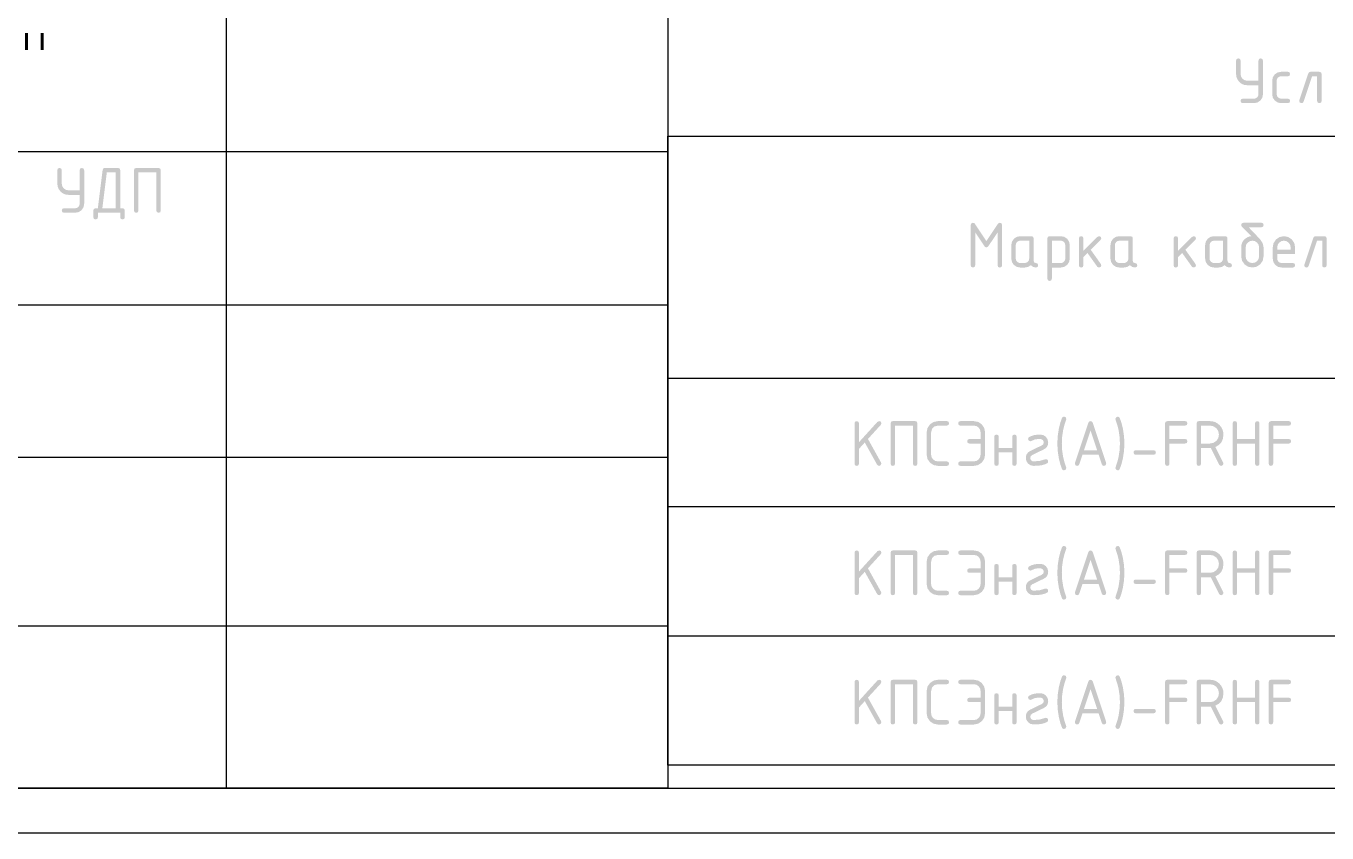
# Model space of a CAD drawing. Header units: millimetres. Extents: x 0 to 420, y 0 to 297.
# Drawn here: x 96.9 to 147.1, y 0 to 31.2 of the extents above; entities that cross this region are included whole.
import ezdxf

# ---------------------------------------------------------------- set-up
doc = ezdxf.new("R2010")
doc.units = ezdxf.units.MM
doc.styles.get("Standard").update_dxf_attribs({"font": 'STANDARD'})

msp = doc.modelspace()

# ---------------------------------------------------------------- hatches: boundary and pattern name
for points in [[(144.504504, 28.885224), (144.072351, 28.885224), (143.956682, 28.89866), (143.855999, 28.938967), (143.770199, 29.006147), (143.699178, 29.100198), (143.655288, 29.202586), (143.640749, 29.317377), (143.640749, 29.835519), (143.662247, 29.900287), (143.726739, 29.92206), (143.791507, 29.900287), (143.81328, 29.835519), (143.81328, 29.317377), (143.832297, 29.217744), (143.889347, 29.133822), (143.972994, 29.077047), (144.072351, 29.058305), (144.504504, 29.058305), (144.504504, 29.835519), (144.52607, 29.900287), (144.591045, 29.92206), (144.655812, 29.900287), (144.677585, 29.835519), (144.677585, 28.539612), (144.652436, 28.405322), (144.577264, 28.29377), (144.465574, 28.218873), (144.331973, 28.194), (143.899821, 28.194), (143.834846, 28.215566), (143.81328, 28.280541), (143.834846, 28.345308), (143.899821, 28.367081), (144.331973, 28.367081), (144.39805, 28.379553), (144.453792, 28.417242), (144.491757, 28.472639), (144.504504, 28.539612)], [(145.206184, 29.058305), (145.206184, 28.539612), (145.218724, 28.473742), (145.256896, 28.417793), (145.31312, 28.379622), (145.379266, 28.367081), (145.638337, 28.367081), (145.703105, 28.345308), (145.724878, 28.280541), (145.703105, 28.215566), (145.638337, 28.194), (145.379266, 28.194), (145.244976, 28.218873), (145.133424, 28.29377), (145.058527, 28.405322), (145.033654, 28.539612), (145.033654, 29.058305), (145.058527, 29.191906), (145.133424, 29.303596), (145.244976, 29.378768), (145.379266, 29.403917), (145.638337, 29.403917), (145.703105, 29.382144), (145.724878, 29.317377), (145.703105, 29.252402), (145.638337, 29.230836), (145.379266, 29.230836), (145.312224, 29.218089), (145.256345, 29.180124), (145.218655, 29.124382)], [(146.509934, 29.403917), (146.855546, 29.403917), (146.920314, 29.382144), (146.942087, 29.317377), (146.942087, 28.280541), (146.920314, 28.215566), (146.855546, 28.194), (146.791054, 28.215566), (146.769556, 28.280541), (146.769556, 29.230836), (146.57167, 29.230836), (146.245902, 28.25298), (146.215447, 28.208607), (146.164322, 28.194), (146.09983, 28.215911), (146.078332, 28.281643), (146.082191, 28.308101), (146.423944, 29.332811), (146.457017, 29.386141)], [(98.996163, 24.651891), (98.56401, 24.651891), (98.448341, 24.665326), (98.347658, 24.705634), (98.261858, 24.772813), (98.190837, 24.866864), (98.146947, 24.969253), (98.132408, 25.084043), (98.132408, 25.602186), (98.153906, 25.666953), (98.218398, 25.688726), (98.283166, 25.666953), (98.304939, 25.602186), (98.304939, 25.084043), (98.323956, 24.984411), (98.381007, 24.900489), (98.464653, 24.843713), (98.56401, 24.824972), (98.996163, 24.824972), (98.996163, 25.602186), (99.017729, 25.666953), (99.082704, 25.688726), (99.147471, 25.666953), (99.169244, 25.602186), (99.169244, 24.306279), (99.144095, 24.171989), (99.068923, 24.060437), (98.957233, 23.98554), (98.823632, 23.960667), (98.39148, 23.960667), (98.326505, 23.982233), (98.304939, 24.047207), (98.326505, 24.111975), (98.39148, 24.133748), (98.823632, 24.133748), (98.889709, 24.146219), (98.945451, 24.183909), (98.983416, 24.239306), (98.996163, 24.306279)], [(101.17697, 25.688726), (102.041276, 25.688726), (102.106044, 25.666953), (102.127817, 25.602186), (102.127817, 24.047207), (102.106044, 23.982233), (102.041276, 23.960667), (101.976301, 23.982233), (101.954735, 24.047207), (101.954735, 25.516196), (101.263511, 25.516196), (101.263511, 24.047207), (101.241738, 23.982233), (101.17697, 23.960667), (101.112478, 23.982233), (101.090981, 24.047207), (101.090981, 25.602186), (101.112478, 25.666953)], [(134.518908, 23.57206), (134.583676, 23.550287), (134.605449, 23.485519), (134.605449, 21.930541), (134.583676, 21.865566), (134.518908, 21.844), (134.454416, 21.865566), (134.432919, 21.930541), (134.432919, 23.201643), (134.080692, 22.67413), (134.043003, 22.634718), (134.000766, 22.621765), (133.957358, 22.634718), (133.919737, 22.67413), (133.568613, 23.201643), (133.568613, 21.930541), (133.54684, 21.865566), (133.482072, 21.844), (133.41758, 21.865566), (133.396083, 21.930541), (133.396083, 23.485519), (133.41758, 23.550287), (133.482072, 23.57206), (133.524654, 23.561311), (133.55814, 23.529065), (134.000766, 22.865402), (134.445597, 23.534026), (134.476258, 23.562551)], [(137.744627, 22.485614), (138.288125, 23.028562), (138.34931, 23.053917), (138.414078, 23.032144), (138.435851, 22.967377), (138.409944, 22.907294), (138.030157, 22.527507), (138.418763, 21.98015), (138.435851, 21.928887), (138.414078, 21.865153), (138.34931, 21.844), (138.308314, 21.853164), (138.277652, 21.880931), (137.905582, 22.402932), (137.744627, 22.241977), (137.744627, 21.930541), (137.722854, 21.865566), (137.658086, 21.844), (137.593594, 21.865566), (137.572097, 21.930541), (137.572097, 22.967377), (137.593594, 23.032144), (137.658086, 23.053917), (137.722854, 23.032144), (137.744627, 22.967377)], [(141.399652, 22.485614), (141.94315, 23.028562), (142.004335, 23.053917), (142.069103, 23.032144), (142.090876, 22.967377), (142.064969, 22.907294), (141.685181, 22.527507), (142.073788, 21.98015), (142.090876, 21.928887), (142.069103, 21.865153), (142.004335, 21.844), (141.963338, 21.853164), (141.932677, 21.880931), (141.560607, 22.402932), (141.399652, 22.241977), (141.399652, 21.930541), (141.377879, 21.865566), (141.313111, 21.844), (141.248619, 21.865566), (141.227121, 21.930541), (141.227121, 22.967377), (141.248619, 23.032144), (141.313111, 23.053917), (141.377879, 23.032144), (141.399652, 22.967377)], [(146.703953, 23.053917), (147.049565, 23.053917), (147.114332, 23.032144), (147.136105, 22.967377), (147.136105, 21.930541), (147.114332, 21.865566), (147.049565, 21.844), (146.985072, 21.865566), (146.963575, 21.930541), (146.963575, 22.880836), (146.765689, 22.880836), (146.439921, 21.90298), (146.409466, 21.858607), (146.358341, 21.844), (146.293848, 21.865911), (146.272351, 21.931643), (146.27621, 21.958101), (146.617963, 22.982811), (146.651036, 23.036141)], [(136.912318, 15.045972), (136.925134, 14.785041), (136.963581, 14.526176), (137.007128, 14.348685), (137.078785, 14.126545), (137.0854, 14.095126), (137.058942, 14.034492), (136.997206, 14.008585), (136.951455, 14.018851), (136.923894, 14.049375), (136.856026, 14.234377), (136.796012, 14.480977), (136.753844, 14.760994), (136.739788, 15.045972), (136.753844, 15.329986), (136.796012, 15.609865), (136.856026, 15.856741), (136.923894, 16.042018), (136.951455, 16.072542), (136.997206, 16.082808), (137.063214, 16.061035), (137.0854, 15.996267), (137.078785, 15.964848), (137.007128, 15.742502), (136.963581, 15.565217), (136.925134, 15.306421)], [(139.155321, 15.045972), (139.142505, 15.306421), (139.104058, 15.565217), (139.060581, 15.737747), (138.987752, 15.964848), (138.982791, 15.996267), (139.008698, 16.056901), (139.070434, 16.082808), (139.115978, 16.072542), (139.143746, 16.042018), (139.211407, 15.856741), (139.271628, 15.609865), (139.314071, 15.329986), (139.328403, 15.045972), (139.314071, 14.760994), (139.271628, 14.480977), (139.211407, 14.234377), (139.143746, 14.049375), (139.115978, 14.018851), (139.070434, 14.008585), (139.009249, 14.035043), (138.982791, 14.095126), (138.987752, 14.126545), (139.060581, 14.353439), (139.104058, 14.526176), (139.142505, 14.785041)], [(129.305073, 15.085108), (129.08128, 14.838715), (129.08128, 14.268207), (129.059507, 14.203233), (128.994739, 14.181667), (128.930247, 14.203233), (128.908749, 14.268207), (128.908749, 15.823186), (128.930247, 15.887954), (128.994739, 15.909727), (129.059507, 15.887954), (129.08128, 15.823186), (129.08128, 15.096684), (129.79345, 15.881063), (129.859045, 15.909727), (129.923812, 15.887954), (129.945585, 15.823186), (129.921883, 15.764206), (129.427994, 15.221259), (129.933459, 14.311202), (129.945585, 14.268207), (129.918576, 14.208125), (129.859045, 14.181667), (129.813432, 14.192967), (129.781874, 14.227417)], [(130.387644, 15.909727), (131.251949, 15.909727), (131.316717, 15.887954), (131.33849, 15.823186), (131.33849, 14.268207), (131.316717, 14.203233), (131.251949, 14.181667), (131.186975, 14.203233), (131.165408, 14.268207), (131.165408, 15.737196), (130.474184, 15.737196), (130.474184, 14.268207), (130.452411, 14.203233), (130.387644, 14.181667), (130.323151, 14.203233), (130.301654, 14.268207), (130.301654, 15.823186), (130.323151, 15.887954)], [(132.471772, 15.909727), (132.53654, 15.887954), (132.558313, 15.823186), (132.53654, 15.758694), (132.471772, 15.737196), (132.12616, 15.737196), (131.99566, 15.705019), (131.902367, 15.608763), (131.867089, 15.477574), (131.867089, 14.613819), (131.886106, 14.514187), (131.943157, 14.430265), (132.026803, 14.37349), (132.12616, 14.354748), (132.471772, 14.354748), (132.53654, 14.332975), (132.558313, 14.268207), (132.53654, 14.203233), (132.471772, 14.181667), (132.12616, 14.181667), (131.960037, 14.213155), (131.820787, 14.307895), (131.726047, 14.447215), (131.694558, 14.613819), (131.694558, 15.477574), (131.726047, 15.643765), (131.820787, 15.783498), (131.960037, 15.878032), (132.12616, 15.909727)], [(133.775754, 15.045972), (133.343602, 15.045972), (133.27911, 15.06747), (133.257612, 15.131962), (133.27911, 15.19673), (133.343602, 15.218503), (133.775754, 15.218503), (133.775754, 15.477574), (133.756806, 15.577206), (133.700238, 15.661128), (133.616729, 15.718179), (133.516683, 15.737196), (132.99799, 15.737196), (132.933498, 15.758694), (132.912, 15.823186), (132.933498, 15.887954), (132.99799, 15.909727), (133.516683, 15.909727), (133.684253, 15.878376), (133.82371, 15.784601), (133.917486, 15.645143), (133.948836, 15.477574), (133.948836, 14.613819), (133.917072, 14.447215), (133.822057, 14.307895), (133.682392, 14.213155), (133.516683, 14.181667), (132.99799, 14.181667), (132.933498, 14.203233), (132.912, 14.268207), (132.933498, 14.332975), (132.99799, 14.354748), (133.516683, 14.354748), (133.616729, 14.37349), (133.700238, 14.430265), (133.756806, 14.514187), (133.775754, 14.613819)], [(140.896685, 14.268207), (140.896685, 15.823186), (140.918182, 15.887954), (140.982674, 15.909727), (141.673898, 15.909727), (141.738666, 15.887954), (141.760439, 15.823186), (141.738666, 15.758694), (141.673898, 15.737196), (141.069215, 15.737196), (141.069215, 15.218503), (141.673898, 15.218503), (141.738666, 15.19673), (141.760439, 15.131962), (141.738666, 15.06747), (141.673898, 15.045972), (141.069215, 15.045972), (141.069215, 14.268207), (141.047442, 14.203233), (140.982674, 14.181667), (140.918182, 14.203233)], [(143.507031, 14.268207), (143.507031, 15.823186), (143.528528, 15.887954), (143.593021, 15.909727), (143.657788, 15.887954), (143.679561, 15.823186), (143.679561, 15.218503), (144.370785, 15.218503), (144.370785, 15.823186), (144.392352, 15.887954), (144.457326, 15.909727), (144.522094, 15.887954), (144.543867, 15.823186), (144.543867, 14.268207), (144.522094, 14.203233), (144.457326, 14.181667), (144.392352, 14.203233), (144.370785, 14.268207), (144.370785, 15.045972), (143.679561, 15.045972), (143.679561, 14.268207), (143.657788, 14.203233), (143.593021, 14.181667), (143.528528, 14.203233)], [(144.899936, 14.268207), (144.899936, 15.823186), (144.921433, 15.887954), (144.985925, 15.909727), (145.677149, 15.909727), (145.741917, 15.887954), (145.76369, 15.823186), (145.741917, 15.758694), (145.677149, 15.737196), (145.072466, 15.737196), (145.072466, 15.218503), (145.677149, 15.218503), (145.741917, 15.19673), (145.76369, 15.131962), (145.741917, 15.06747), (145.677149, 15.045972), (145.072466, 15.045972), (145.072466, 14.268207), (145.050693, 14.203233), (144.985925, 14.181667), (144.921433, 14.203233)], [(134.477435, 14.70036), (134.477435, 14.268207), (134.455662, 14.203233), (134.390894, 14.181667), (134.326402, 14.203233), (134.304905, 14.268207), (134.304905, 15.305043), (134.326402, 15.369811), (134.390894, 15.391584), (134.455662, 15.369811), (134.477435, 15.305043), (134.477435, 14.872891), (134.996129, 14.872891), (134.996129, 15.305043), (135.017626, 15.369811), (135.082118, 15.391584), (135.146886, 15.369811), (135.168659, 15.305043), (135.168659, 14.268207), (135.146886, 14.203233), (135.082118, 14.181667), (135.017626, 14.203233), (134.996129, 14.268207), (134.996129, 14.70036)], [(136.29956, 14.440738), (136.364328, 14.41924), (136.386101, 14.354748), (136.373836, 14.3101), (136.337594, 14.277027), (136.243224, 14.235152), (136.126272, 14.205369), (135.986685, 14.187575), (135.824412, 14.181667), (135.707968, 14.203646), (135.610541, 14.269861), (135.544326, 14.367771), (135.522346, 14.484284), (135.533104, 14.572349), (135.56541, 14.647237), (135.619317, 14.708999), (135.694877, 14.757687), (136.142464, 14.973763), (136.195794, 15.019583), (136.21357, 15.088967), (136.204062, 15.138439), (136.175536, 15.180469), (136.133437, 15.208994), (136.083484, 15.218503), (135.954913, 15.213955), (135.865202, 15.200312), (135.735667, 15.142435), (135.694877, 15.131962), (135.634243, 15.157869), (135.608336, 15.218503), (135.619636, 15.261084), (135.654087, 15.29457), (135.737923, 15.336936), (135.837366, 15.367262), (135.952518, 15.385495), (136.083484, 15.391584), (136.199721, 15.369329), (136.297355, 15.302838), (136.363845, 15.205204), (136.386101, 15.088967), (136.375163, 15.000592), (136.342417, 14.925601), (136.287967, 14.863942), (136.211917, 14.815564), (135.768188, 14.601693), (135.713136, 14.554564), (135.694877, 14.484284), (135.704385, 14.434123), (135.732911, 14.392231), (135.774734, 14.363981), (135.824412, 14.354748), (136.061435, 14.374592), (136.267038, 14.434123)], [(140.456457, 14.613819), (139.765233, 14.613819), (139.70074, 14.635386), (139.679243, 14.70036), (139.70074, 14.764852), (139.765233, 14.78635), (140.456457, 14.78635), (140.521224, 14.764852), (140.542997, 14.70036), (140.521224, 14.635386)], [(136.912318, 10.050639), (136.925134, 9.789707), (136.963581, 9.530843), (137.007128, 9.353352), (137.078785, 9.131212), (137.0854, 9.099792), (137.058942, 9.039159), (136.997206, 9.013252), (136.951455, 9.023518), (136.923894, 9.054042), (136.856026, 9.239043), (136.796012, 9.485643), (136.753844, 9.765661), (136.739788, 10.050639), (136.753844, 10.334653), (136.796012, 10.614532), (136.856026, 10.861408), (136.923894, 11.046685), (136.951455, 11.077208), (136.997206, 11.087475), (137.063214, 11.065702), (137.0854, 11.000934), (137.078785, 10.969515), (137.007128, 10.747168), (136.963581, 10.569884), (136.925134, 10.311088)], [(139.155321, 10.050639), (139.142505, 10.311088), (139.104058, 10.569884), (139.060581, 10.742414), (138.987752, 10.969515), (138.982791, 11.000934), (139.008698, 11.061568), (139.070434, 11.087475), (139.115978, 11.077208), (139.143746, 11.046685), (139.211407, 10.861408), (139.271628, 10.614532), (139.314071, 10.334653), (139.328403, 10.050639), (139.314071, 9.765661), (139.271628, 9.485643), (139.211407, 9.239043), (139.143746, 9.054042), (139.115978, 9.023518), (139.070434, 9.013252), (139.009249, 9.03971), (138.982791, 9.099792), (138.987752, 9.131212), (139.060581, 9.358106), (139.104058, 9.530843), (139.142505, 9.789707)], [(129.305073, 10.089775), (129.08128, 9.843382), (129.08128, 9.272874), (129.059507, 9.2079), (128.994739, 9.186333), (128.930247, 9.2079), (128.908749, 9.272874), (128.908749, 10.827852), (128.930247, 10.89262), (128.994739, 10.914393), (129.059507, 10.89262), (129.08128, 10.827852), (129.08128, 10.101351), (129.79345, 10.88573), (129.859045, 10.914393), (129.923812, 10.89262), (129.945585, 10.827852), (129.921883, 10.768872), (129.427994, 10.225925), (129.933459, 9.315869), (129.945585, 9.272874), (129.918576, 9.212792), (129.859045, 9.186333), (129.813432, 9.197633), (129.781874, 9.232084)], [(130.387644, 10.914393), (131.251949, 10.914393), (131.316717, 10.89262), (131.33849, 10.827852), (131.33849, 9.272874), (131.316717, 9.2079), (131.251949, 9.186333), (131.186975, 9.2079), (131.165408, 9.272874), (131.165408, 10.741863), (130.474184, 10.741863), (130.474184, 9.272874), (130.452411, 9.2079), (130.387644, 9.186333), (130.323151, 9.2079), (130.301654, 9.272874), (130.301654, 10.827852), (130.323151, 10.89262)], [(132.471772, 10.914393), (132.53654, 10.89262), (132.558313, 10.827852), (132.53654, 10.76336), (132.471772, 10.741863), (132.12616, 10.741863), (131.99566, 10.709686), (131.902367, 10.61343), (131.867089, 10.48224), (131.867089, 9.618486), (131.886106, 9.518854), (131.943157, 9.434931), (132.026803, 9.378156), (132.12616, 9.359415), (132.471772, 9.359415), (132.53654, 9.337642), (132.558313, 9.272874), (132.53654, 9.2079), (132.471772, 9.186333), (132.12616, 9.186333), (131.960037, 9.217821), (131.820787, 9.312562), (131.726047, 9.451881), (131.694558, 9.618486), (131.694558, 10.48224), (131.726047, 10.648432), (131.820787, 10.788165), (131.960037, 10.882698), (132.12616, 10.914393)], [(133.775754, 10.050639), (133.343602, 10.050639), (133.27911, 10.072136), (133.257612, 10.136628), (133.27911, 10.201396), (133.343602, 10.223169), (133.775754, 10.223169), (133.775754, 10.48224), (133.756806, 10.581873), (133.700238, 10.665795), (133.616729, 10.722846), (133.516683, 10.741863), (132.99799, 10.741863), (132.933498, 10.76336), (132.912, 10.827852), (132.933498, 10.89262), (132.99799, 10.914393), (133.516683, 10.914393), (133.684253, 10.883043), (133.82371, 10.789267), (133.917486, 10.64981), (133.948836, 10.48224), (133.948836, 9.618486), (133.917072, 9.451881), (133.822057, 9.312562), (133.682392, 9.217821), (133.516683, 9.186333), (132.99799, 9.186333), (132.933498, 9.2079), (132.912, 9.272874), (132.933498, 9.337642), (132.99799, 9.359415), (133.516683, 9.359415), (133.616729, 9.378156), (133.700238, 9.434931), (133.756806, 9.518854), (133.775754, 9.618486)], [(140.896685, 9.272874), (140.896685, 10.827852), (140.918182, 10.89262), (140.982674, 10.914393), (141.673898, 10.914393), (141.738666, 10.89262), (141.760439, 10.827852), (141.738666, 10.76336), (141.673898, 10.741863), (141.069215, 10.741863), (141.069215, 10.223169), (141.673898, 10.223169), (141.738666, 10.201396), (141.760439, 10.136628), (141.738666, 10.072136), (141.673898, 10.050639), (141.069215, 10.050639), (141.069215, 9.272874), (141.047442, 9.2079), (140.982674, 9.186333), (140.918182, 9.2079)], [(143.507031, 9.272874), (143.507031, 10.827852), (143.528528, 10.89262), (143.593021, 10.914393), (143.657788, 10.89262), (143.679561, 10.827852), (143.679561, 10.223169), (144.370785, 10.223169), (144.370785, 10.827852), (144.392352, 10.89262), (144.457326, 10.914393), (144.522094, 10.89262), (144.543867, 10.827852), (144.543867, 9.272874), (144.522094, 9.2079), (144.457326, 9.186333), (144.392352, 9.2079), (144.370785, 9.272874), (144.370785, 10.050639), (143.679561, 10.050639), (143.679561, 9.272874), (143.657788, 9.2079), (143.593021, 9.186333), (143.528528, 9.2079)], [(144.899936, 9.272874), (144.899936, 10.827852), (144.921433, 10.89262), (144.985925, 10.914393), (145.677149, 10.914393), (145.741917, 10.89262), (145.76369, 10.827852), (145.741917, 10.76336), (145.677149, 10.741863), (145.072466, 10.741863), (145.072466, 10.223169), (145.677149, 10.223169), (145.741917, 10.201396), (145.76369, 10.136628), (145.741917, 10.072136), (145.677149, 10.050639), (145.072466, 10.050639), (145.072466, 9.272874), (145.050693, 9.2079), (144.985925, 9.186333), (144.921433, 9.2079)], [(134.477435, 9.705027), (134.477435, 9.272874), (134.455662, 9.2079), (134.390894, 9.186333), (134.326402, 9.2079), (134.304905, 9.272874), (134.304905, 10.30971), (134.326402, 10.374478), (134.390894, 10.396251), (134.455662, 10.374478), (134.477435, 10.30971), (134.477435, 9.877557), (134.996129, 9.877557), (134.996129, 10.30971), (135.017626, 10.374478), (135.082118, 10.396251), (135.146886, 10.374478), (135.168659, 10.30971), (135.168659, 9.272874), (135.146886, 9.2079), (135.082118, 9.186333), (135.017626, 9.2079), (134.996129, 9.272874), (134.996129, 9.705027)], [(136.29956, 9.445404), (136.364328, 9.423907), (136.386101, 9.359415), (136.373836, 9.314766), (136.337594, 9.281694), (136.243224, 9.239818), (136.126272, 9.210036), (135.986685, 9.192242), (135.824412, 9.186333), (135.707968, 9.208313), (135.610541, 9.274528), (135.544326, 9.372437), (135.522346, 9.48895), (135.533104, 9.577016), (135.56541, 9.651904), (135.619317, 9.713665), (135.694877, 9.762353), (136.142464, 9.97843), (136.195794, 10.024249), (136.21357, 10.093634), (136.204062, 10.143105), (136.175536, 10.185135), (136.133437, 10.213661), (136.083484, 10.223169), (135.954913, 10.218622), (135.865202, 10.204979), (135.735667, 10.147102), (135.694877, 10.136628), (135.634243, 10.162536), (135.608336, 10.223169), (135.619636, 10.265751), (135.654087, 10.299237), (135.737923, 10.341603), (135.837366, 10.371928), (135.952518, 10.390162), (136.083484, 10.396251), (136.199721, 10.373996), (136.297355, 10.307505), (136.363845, 10.209871), (136.386101, 10.093634), (136.375163, 10.005258), (136.342417, 9.930267), (136.287967, 9.868609), (136.211917, 9.820231), (135.768188, 9.606359), (135.713136, 9.55923), (135.694877, 9.48895), (135.704385, 9.43879), (135.732911, 9.396898), (135.774734, 9.368648), (135.824412, 9.359415), (136.061435, 9.379259), (136.267038, 9.43879)], [(140.456457, 9.618486), (139.765233, 9.618486), (139.70074, 9.640052), (139.679243, 9.705027), (139.70074, 9.769519), (139.765233, 9.791016), (140.456457, 9.791016), (140.521224, 9.769519), (140.542997, 9.705027), (140.521224, 9.640052)], [(136.912318, 5.055306), (136.925134, 4.794374), (136.963581, 4.53551), (137.007128, 4.358018), (137.078785, 4.135878), (137.0854, 4.104459), (137.058942, 4.043826), (136.997206, 4.017918), (136.951455, 4.028185), (136.923894, 4.058708), (136.856026, 4.24371), (136.796012, 4.49031), (136.753844, 4.770327), (136.739788, 5.055306), (136.753844, 5.339319), (136.796012, 5.619199), (136.856026, 5.866074), (136.923894, 6.051352), (136.951455, 6.081875), (136.997206, 6.092141), (137.063214, 6.070368), (137.0854, 6.005601), (137.078785, 5.974181), (137.007128, 5.751835), (136.963581, 5.57455), (136.925134, 5.315755)], [(139.155321, 5.055306), (139.142505, 5.315755), (139.104058, 5.57455), (139.060581, 5.747081), (138.987752, 5.974181), (138.982791, 6.005601), (139.008698, 6.066234), (139.070434, 6.092141), (139.115978, 6.081875), (139.143746, 6.051352), (139.211407, 5.866074), (139.271628, 5.619199), (139.314071, 5.339319), (139.328403, 5.055306), (139.314071, 4.770327), (139.271628, 4.49031), (139.211407, 4.24371), (139.143746, 4.058708), (139.115978, 4.028185), (139.070434, 4.017918), (139.009249, 4.044377), (138.982791, 4.104459), (138.987752, 4.135878), (139.060581, 4.362772), (139.104058, 4.53551), (139.142505, 4.794374)], [(129.305073, 5.094442), (129.08128, 4.848049), (129.08128, 4.277541), (129.059507, 4.212566), (128.994739, 4.191), (128.930247, 4.212566), (128.908749, 4.277541), (128.908749, 5.832519), (128.930247, 5.897287), (128.994739, 5.91906), (129.059507, 5.897287), (129.08128, 5.832519), (129.08128, 5.106017), (129.79345, 5.890397), (129.859045, 5.91906), (129.923812, 5.897287), (129.945585, 5.832519), (129.921883, 5.773539), (129.427994, 5.230592), (129.933459, 4.320536), (129.945585, 4.277541), (129.918576, 4.217458), (129.859045, 4.191), (129.813432, 4.2023), (129.781874, 4.236751)], [(130.387644, 5.91906), (131.251949, 5.91906), (131.316717, 5.897287), (131.33849, 5.832519), (131.33849, 4.277541), (131.316717, 4.212566), (131.251949, 4.191), (131.186975, 4.212566), (131.165408, 4.277541), (131.165408, 5.746529), (130.474184, 5.746529), (130.474184, 4.277541), (130.452411, 4.212566), (130.387644, 4.191), (130.323151, 4.212566), (130.301654, 4.277541), (130.301654, 5.832519), (130.323151, 5.897287)], [(132.471772, 5.91906), (132.53654, 5.897287), (132.558313, 5.832519), (132.53654, 5.768027), (132.471772, 5.746529), (132.12616, 5.746529), (131.99566, 5.714352), (131.902367, 5.618096), (131.867089, 5.486907), (131.867089, 4.623153), (131.886106, 4.523521), (131.943157, 4.439598), (132.026803, 4.382823), (132.12616, 4.364082), (132.471772, 4.364082), (132.53654, 4.342309), (132.558313, 4.277541), (132.53654, 4.212566), (132.471772, 4.191), (132.12616, 4.191), (131.960037, 4.222488), (131.820787, 4.317228), (131.726047, 4.456548), (131.694558, 4.623153), (131.694558, 5.486907), (131.726047, 5.653099), (131.820787, 5.792832), (131.960037, 5.887365), (132.12616, 5.91906)], [(133.775754, 5.055306), (133.343602, 5.055306), (133.27911, 5.076803), (133.257612, 5.141295), (133.27911, 5.206063), (133.343602, 5.227836), (133.775754, 5.227836), (133.775754, 5.486907), (133.756806, 5.586539), (133.700238, 5.670462), (133.616729, 5.727513), (133.516683, 5.746529), (132.99799, 5.746529), (132.933498, 5.768027), (132.912, 5.832519), (132.933498, 5.897287), (132.99799, 5.91906), (133.516683, 5.91906), (133.684253, 5.88771), (133.82371, 5.793934), (133.917486, 5.654477), (133.948836, 5.486907), (133.948836, 4.623153), (133.917072, 4.456548), (133.822057, 4.317228), (133.682392, 4.222488), (133.516683, 4.191), (132.99799, 4.191), (132.933498, 4.212566), (132.912, 4.277541), (132.933498, 4.342309), (132.99799, 4.364082), (133.516683, 4.364082), (133.616729, 4.382823), (133.700238, 4.439598), (133.756806, 4.523521), (133.775754, 4.623153)], [(140.896685, 4.277541), (140.896685, 5.832519), (140.918182, 5.897287), (140.982674, 5.91906), (141.673898, 5.91906), (141.738666, 5.897287), (141.760439, 5.832519), (141.738666, 5.768027), (141.673898, 5.746529), (141.069215, 5.746529), (141.069215, 5.227836), (141.673898, 5.227836), (141.738666, 5.206063), (141.760439, 5.141295), (141.738666, 5.076803), (141.673898, 5.055306), (141.069215, 5.055306), (141.069215, 4.277541), (141.047442, 4.212566), (140.982674, 4.191), (140.918182, 4.212566)], [(143.507031, 4.277541), (143.507031, 5.832519), (143.528528, 5.897287), (143.593021, 5.91906), (143.657788, 5.897287), (143.679561, 5.832519), (143.679561, 5.227836), (144.370785, 5.227836), (144.370785, 5.832519), (144.392352, 5.897287), (144.457326, 5.91906), (144.522094, 5.897287), (144.543867, 5.832519), (144.543867, 4.277541), (144.522094, 4.212566), (144.457326, 4.191), (144.392352, 4.212566), (144.370785, 4.277541), (144.370785, 5.055306), (143.679561, 5.055306), (143.679561, 4.277541), (143.657788, 4.212566), (143.593021, 4.191), (143.528528, 4.212566)], [(144.899936, 4.277541), (144.899936, 5.832519), (144.921433, 5.897287), (144.985925, 5.91906), (145.677149, 5.91906), (145.741917, 5.897287), (145.76369, 5.832519), (145.741917, 5.768027), (145.677149, 5.746529), (145.072466, 5.746529), (145.072466, 5.227836), (145.677149, 5.227836), (145.741917, 5.206063), (145.76369, 5.141295), (145.741917, 5.076803), (145.677149, 5.055306), (145.072466, 5.055306), (145.072466, 4.277541), (145.050693, 4.212566), (144.985925, 4.191), (144.921433, 4.212566)], [(134.477435, 4.709694), (134.477435, 4.277541), (134.455662, 4.212566), (134.390894, 4.191), (134.326402, 4.212566), (134.304905, 4.277541), (134.304905, 5.314377), (134.326402, 5.379145), (134.390894, 5.400918), (134.455662, 5.379145), (134.477435, 5.314377), (134.477435, 4.882224), (134.996129, 4.882224), (134.996129, 5.314377), (135.017626, 5.379145), (135.082118, 5.400918), (135.146886, 5.379145), (135.168659, 5.314377), (135.168659, 4.277541), (135.146886, 4.212566), (135.082118, 4.191), (135.017626, 4.212566), (134.996129, 4.277541), (134.996129, 4.709694)], [(136.29956, 4.450071), (136.364328, 4.428574), (136.386101, 4.364082), (136.373836, 4.319433), (136.337594, 4.28636), (136.243224, 4.244485), (136.126272, 4.214702), (135.986685, 4.196908), (135.824412, 4.191), (135.707968, 4.21298), (135.610541, 4.279194), (135.544326, 4.377104), (135.522346, 4.493617), (135.533104, 4.581682), (135.56541, 4.65657), (135.619317, 4.718332), (135.694877, 4.76702), (136.142464, 4.983096), (136.195794, 5.028916), (136.21357, 5.0983), (136.204062, 5.147772), (136.175536, 5.189802), (136.133437, 5.218327), (136.083484, 5.227836), (135.954913, 5.223288), (135.865202, 5.209646), (135.735667, 5.151768), (135.694877, 5.141295), (135.634243, 5.167202), (135.608336, 5.227836), (135.619636, 5.270417), (135.654087, 5.303904), (135.737923, 5.34627), (135.837366, 5.376595), (135.952518, 5.394828), (136.083484, 5.400918), (136.199721, 5.378662), (136.297355, 5.312172), (136.363845, 5.214538), (136.386101, 5.0983), (136.375163, 5.009925), (136.342417, 4.934934), (136.287967, 4.873275), (136.211917, 4.824898), (135.768188, 4.611026), (135.713136, 4.563897), (135.694877, 4.493617), (135.704385, 4.443457), (135.732911, 4.401564), (135.774734, 4.373314), (135.824412, 4.364082), (136.061435, 4.383925), (136.267038, 4.443457)], [(140.456457, 4.623153), (139.765233, 4.623153), (139.70074, 4.644719), (139.679243, 4.709694), (139.70074, 4.774186), (139.765233, 4.795683), (140.456457, 4.795683), (140.521224, 4.774186), (140.542997, 4.709694), (140.521224, 4.644719)]]:
    msp.add_hatch(color=7).paths.add_polyline_path(points, flags=0)
h = msp.add_hatch(color=7)
h.paths.add_polyline_path([(100.562149, 24.133748), (100.635736, 24.132232), (100.674597, 24.128236), (100.719521, 24.100124), (100.734679, 24.047207), (100.734679, 23.787585), (100.712906, 23.723093), (100.648138, 23.701595), (100.583646, 23.723093), (100.562149, 23.787585), (100.562149, 23.960667), (99.697843, 23.960667), (99.697843, 23.787585), (99.67607, 23.723093), (99.611303, 23.701595), (99.54681, 23.723093), (99.525313, 23.787585), (99.525313, 24.047207), (99.540265, 24.100124), (99.585395, 24.128236), (99.623498, 24.132232), (99.696741, 24.133748), (99.881398, 25.607698), (99.905307, 25.668469), (99.956914, 25.688726), (100.475608, 25.688726), (100.540376, 25.666953), (100.562149, 25.602186)], flags=0)
h.paths.add_polyline_path([(100.389067, 24.133748), (100.389067, 25.516196), (100.043455, 25.516196), (99.870925, 24.133748)], flags=0)
h = msp.add_hatch(color=7)
h.paths.add_polyline_path([(144.701222, 22.621765), (144.701222, 22.276153), (144.669527, 22.109548), (144.574994, 21.970228), (144.435261, 21.875488), (144.269069, 21.844), (144.102947, 21.875488), (143.963696, 21.970228), (143.868956, 22.109548), (143.837468, 22.276153), (143.837468, 22.621765), (143.851429, 22.742998), (143.893347, 22.847074), (143.963274, 22.933994), (144.061261, 23.003757), (144.150627, 23.041239), (144.233791, 23.053917), (143.854004, 23.433154), (143.837468, 23.484417), (143.858965, 23.550149), (143.923457, 23.57206), (144.616335, 23.57206), (144.680827, 23.550287), (144.702324, 23.485519), (144.680827, 23.421027), (144.616335, 23.399529), (144.125202, 23.399529), (144.560111, 22.942572), (144.665806, 22.787543)], flags=0)
h.paths.add_polyline_path([(144.528692, 22.276153), (144.528692, 22.621765), (144.509675, 22.721121), (144.452624, 22.804768), (144.368701, 22.861819), (144.269069, 22.880836), (144.169713, 22.861819), (144.086066, 22.804768), (144.029015, 22.721121), (144.009998, 22.621765), (144.009998, 22.276153), (144.02867, 22.175625), (144.084963, 22.092047), (144.168541, 22.035754), (144.269069, 22.017082), (144.368701, 22.035823), (144.452624, 22.092598), (144.509675, 22.176521)], flags=0)
h = msp.add_hatch(color=7)
h.paths.add_polyline_path([(135.652975, 22.880836), (135.307363, 22.880836), (135.240321, 22.868089), (135.184442, 22.830124), (135.146752, 22.774382), (135.134281, 22.708305), (135.134281, 22.189612), (135.146821, 22.123742), (135.184993, 22.067793), (135.241217, 22.029622), (135.307363, 22.017082), (135.479893, 22.017082), (135.546452, 22.029553), (135.602263, 22.067242), (135.640228, 22.122639), (135.652975, 22.189612)], flags=0)
h.paths.add_polyline_path([(135.998587, 21.930541), (135.976814, 21.865566), (135.912046, 21.844), (135.802147, 21.866806), (135.714159, 21.935502), (135.607775, 21.866806), (135.479893, 21.844), (135.307363, 21.844), (135.173073, 21.868874), (135.061521, 21.94377), (134.986624, 22.055322), (134.961751, 22.189612), (134.961751, 22.708305), (134.986624, 22.841906), (135.061521, 22.953596), (135.173073, 23.028768), (135.307363, 23.053917), (135.738964, 23.053917), (135.803732, 23.032144), (135.825505, 22.967377), (135.825505, 22.103071), (135.847071, 22.038579), (135.912046, 22.017082), (135.976814, 21.995309)], flags=0)
h = msp.add_hatch(color=7)
h.paths.add_polyline_path([(136.354655, 22.967377), (136.376152, 23.032144), (136.440645, 23.053917), (136.872797, 23.053917), (137.006812, 23.028768), (137.118088, 22.953596), (137.19326, 22.841906), (137.218409, 22.708305), (137.218409, 22.189612), (137.19326, 22.056493), (137.118088, 21.944872), (137.006812, 21.869218), (136.872797, 21.844), (136.527185, 21.844), (136.527185, 21.411847), (136.505412, 21.347079), (136.440645, 21.325306), (136.376152, 21.347079), (136.354655, 21.411847)], flags=0)
h.paths.add_polyline_path([(136.527185, 22.880836), (136.527185, 22.017082), (136.872797, 22.017082), (136.939357, 22.029553), (136.995167, 22.067242), (137.033132, 22.122639), (137.045879, 22.189612), (137.045879, 22.708305), (137.033201, 22.775554), (136.995718, 22.831226), (136.940046, 22.868434), (136.872797, 22.880836)], flags=0)
h = msp.add_hatch(color=7)
h.paths.add_polyline_path([(139.480762, 22.880836), (139.135151, 22.880836), (139.068109, 22.868089), (139.01223, 22.830124), (138.97454, 22.774382), (138.962069, 22.708305), (138.962069, 22.189612), (138.974609, 22.123742), (139.012781, 22.067793), (139.069005, 22.029622), (139.135151, 22.017082), (139.307681, 22.017082), (139.37424, 22.029553), (139.430051, 22.067242), (139.468016, 22.122639), (139.480762, 22.189612)], flags=0)
h.paths.add_polyline_path([(139.826374, 21.930541), (139.804601, 21.865566), (139.739834, 21.844), (139.629935, 21.866806), (139.541947, 21.935502), (139.435563, 21.866806), (139.307681, 21.844), (139.135151, 21.844), (139.000861, 21.868874), (138.889309, 21.94377), (138.814412, 22.055322), (138.789539, 22.189612), (138.789539, 22.708305), (138.814412, 22.841906), (138.889309, 22.953596), (139.000861, 23.028768), (139.135151, 23.053917), (139.566752, 23.053917), (139.63152, 23.032144), (139.653293, 22.967377), (139.653293, 22.103071), (139.674859, 22.038579), (139.739834, 22.017082), (139.804601, 21.995309)], flags=0)
h = msp.add_hatch(color=7)
h.paths.add_polyline_path([(143.135787, 22.880836), (142.790175, 22.880836), (142.723134, 22.868089), (142.667254, 22.830124), (142.629565, 22.774382), (142.617094, 22.708305), (142.617094, 22.189612), (142.629634, 22.123742), (142.667805, 22.067793), (142.724029, 22.029622), (142.790175, 22.017082), (142.962705, 22.017082), (143.029265, 22.029553), (143.085075, 22.067242), (143.12304, 22.122639), (143.135787, 22.189612)], flags=0)
h.paths.add_polyline_path([(143.481399, 21.930541), (143.459626, 21.865566), (143.394858, 21.844), (143.28496, 21.866806), (143.196972, 21.935502), (143.090587, 21.866806), (142.962705, 21.844), (142.790175, 21.844), (142.655885, 21.868874), (142.544333, 21.94377), (142.469437, 22.055322), (142.444563, 22.189612), (142.444563, 22.708305), (142.469437, 22.841906), (142.544333, 22.953596), (142.655885, 23.028768), (142.790175, 23.053917), (143.221777, 23.053917), (143.286544, 23.032144), (143.308317, 22.967377), (143.308317, 22.103071), (143.329884, 22.038579), (143.394858, 22.017082), (143.459626, 21.995309)], flags=0)
h = msp.add_hatch(color=7)
h.paths.add_polyline_path([(145.486511, 22.880836), (145.387154, 22.861819), (145.303507, 22.804768), (145.246457, 22.721121), (145.22744, 22.621765), (145.22744, 22.535224), (145.746133, 22.535224), (145.746133, 22.621765), (145.727116, 22.721121), (145.670066, 22.804768), (145.586143, 22.861819)], flags=0)
h.paths.add_polyline_path([(145.22744, 22.362693), (145.22744, 22.189612), (145.23998, 22.123742), (145.278152, 22.067793), (145.334375, 22.029622), (145.400521, 22.017082), (145.832123, 22.017082), (145.896891, 21.995309), (145.918664, 21.930541), (145.896891, 21.865566), (145.832123, 21.844), (145.400521, 21.844), (145.266232, 21.868874), (145.154679, 21.94377), (145.079783, 22.055322), (145.054909, 22.189612), (145.054909, 22.621765), (145.086398, 22.787474), (145.181138, 22.927138), (145.320388, 23.022154), (145.486511, 23.053917), (145.65408, 23.022567), (145.793538, 22.928792), (145.887313, 22.789334), (145.918664, 22.621765), (145.918664, 22.362693)], flags=0)
h = msp.add_hatch(color=7)
h.paths.add_polyline_path([(138.021806, 15.54868), (137.767696, 14.78635), (138.275916, 14.78635)], flags=0)
h.paths.add_polyline_path([(138.626489, 14.268207), (138.604716, 14.203233), (138.539949, 14.181667), (138.487928, 14.196274), (138.457817, 14.240647), (138.333243, 14.613819), (137.71037, 14.613819), (137.585795, 14.240647), (137.555202, 14.196274), (137.503113, 14.181667), (137.43862, 14.203233), (137.417123, 14.268207), (137.420982, 14.295768), (137.935265, 15.840273), (137.968614, 15.892363), (138.021806, 15.909727), (138.074378, 15.892914), (138.106693, 15.843029), (138.622631, 14.295768)], flags=0)
h = msp.add_hatch(color=7)
h.paths.add_polyline_path([(142.838975, 14.909822), (143.140489, 14.307344), (143.150962, 14.268207), (143.124504, 14.207574), (143.064422, 14.181667), (143.016948, 14.193724), (142.985598, 14.230174), (142.663688, 14.873993), (142.632269, 14.872891), (142.286657, 14.872891), (142.286657, 14.268207), (142.264884, 14.203233), (142.200116, 14.181667), (142.135624, 14.203233), (142.114127, 14.268207), (142.114127, 15.823186), (142.135624, 15.887954), (142.200116, 15.909727), (142.632269, 15.909727), (142.736139, 15.900227), (142.831947, 15.871762), (142.919693, 15.824383), (142.999378, 15.758142), (143.065619, 15.678466), (143.112998, 15.59078), (143.141463, 15.495135), (143.150962, 15.391584), (143.131437, 15.227244), (143.072897, 15.092205), (142.975392, 14.986415)], flags=0)
h.paths.add_polyline_path([(142.286657, 15.737196), (142.286657, 15.045972), (142.632269, 15.045972), (142.766283, 15.070846), (142.87756, 15.145742), (142.952732, 15.257294), (142.977881, 15.391584), (142.952732, 15.525185), (142.87756, 15.636875), (142.766283, 15.712047), (142.632269, 15.737196)], flags=0)
h = msp.add_hatch(color=7)
h.paths.add_polyline_path([(138.021806, 10.553347), (137.767696, 9.791016), (138.275916, 9.791016)], flags=0)
h.paths.add_polyline_path([(138.626489, 9.272874), (138.604716, 9.2079), (138.539949, 9.186333), (138.487928, 9.200941), (138.457817, 9.245313), (138.333243, 9.618486), (137.71037, 9.618486), (137.585795, 9.245313), (137.555202, 9.200941), (137.503113, 9.186333), (137.43862, 9.2079), (137.417123, 9.272874), (137.420982, 9.300435), (137.935265, 10.84494), (137.968614, 10.89703), (138.021806, 10.914393), (138.074378, 10.897581), (138.106693, 10.847696), (138.622631, 9.300435)], flags=0)
h = msp.add_hatch(color=7)
h.paths.add_polyline_path([(142.838975, 9.914489), (143.140489, 9.31201), (143.150962, 9.272874), (143.124504, 9.21224), (143.064422, 9.186333), (143.016948, 9.198391), (142.985598, 9.23484), (142.663688, 9.87866), (142.632269, 9.877557), (142.286657, 9.877557), (142.286657, 9.272874), (142.264884, 9.2079), (142.200116, 9.186333), (142.135624, 9.2079), (142.114127, 9.272874), (142.114127, 10.827852), (142.135624, 10.89262), (142.200116, 10.914393), (142.632269, 10.914393), (142.736139, 10.904893), (142.831947, 10.876428), (142.919693, 10.82905), (142.999378, 10.762809), (143.065619, 10.683133), (143.112998, 10.595446), (143.141463, 10.499802), (143.150962, 10.396251), (143.131437, 10.231911), (143.072897, 10.096872), (142.975392, 9.991082)], flags=0)
h.paths.add_polyline_path([(142.286657, 10.741863), (142.286657, 10.050639), (142.632269, 10.050639), (142.766283, 10.075512), (142.87756, 10.150409), (142.952732, 10.261961), (142.977881, 10.396251), (142.952732, 10.529852), (142.87756, 10.641542), (142.766283, 10.716714), (142.632269, 10.741863)], flags=0)
h = msp.add_hatch(color=7)
h.paths.add_polyline_path([(138.021806, 5.558014), (137.767696, 4.795683), (138.275916, 4.795683)], flags=0)
h.paths.add_polyline_path([(138.626489, 4.277541), (138.604716, 4.212566), (138.539949, 4.191), (138.487928, 4.205607), (138.457817, 4.24998), (138.333243, 4.623153), (137.71037, 4.623153), (137.585795, 4.24998), (137.555202, 4.205607), (137.503113, 4.191), (137.43862, 4.212566), (137.417123, 4.277541), (137.420982, 4.305102), (137.935265, 5.849607), (137.968614, 5.901697), (138.021806, 5.91906), (138.074378, 5.902248), (138.106693, 5.852363), (138.622631, 4.305102)], flags=0)
h = msp.add_hatch(color=7)
h.paths.add_polyline_path([(142.838975, 4.919155), (143.140489, 4.316677), (143.150962, 4.277541), (143.124504, 4.216907), (143.064422, 4.191), (143.016948, 4.203058), (142.985598, 4.239507), (142.663688, 4.883326), (142.632269, 4.882224), (142.286657, 4.882224), (142.286657, 4.277541), (142.264884, 4.212566), (142.200116, 4.191), (142.135624, 4.212566), (142.114127, 4.277541), (142.114127, 5.832519), (142.135624, 5.897287), (142.200116, 5.91906), (142.632269, 5.91906), (142.736139, 5.90956), (142.831947, 5.881095), (142.919693, 5.833716), (142.999378, 5.767476), (143.065619, 5.687799), (143.112998, 5.600113), (143.141463, 5.504468), (143.150962, 5.400918), (143.131437, 5.236578), (143.072897, 5.101539), (142.975392, 4.995748)], flags=0)
h.paths.add_polyline_path([(142.286657, 5.746529), (142.286657, 5.055306), (142.632269, 5.055306), (142.766283, 5.080179), (142.87756, 5.155076), (142.952732, 5.266628), (142.977881, 5.400918), (142.952732, 5.534518), (142.87756, 5.646208), (142.766283, 5.72138), (142.632269, 5.746529)], flags=0)

# ---------------------------------------------------------------- linework, layer by layer
at = {"color": 7, "lineweight": 0}
for points in [[(0.211668, 0), (420.073667, 0), (420.073667, 296.925999), (0.211668, 296.925999)], [(7.239002, 1.735667), (418.338, 1.735667), (418.338, 295.190332), (7.239002, 295.190332)], [(121.708333, 1.735667), (7.239, 1.735667), (7.239, 58.547), (121.708333, 58.547)], [(230.716667, 2.624667), (121.708333, 2.624667), (121.708333, 17.568333), (121.708333, 26.924), (230.716667, 26.924), (230.716667, 17.568333)]]:
    msp.add_lwpolyline(points, close=True, dxfattribs=at)
for points in [[(104.648, 58.547), (104.648, 1.735667)], [(7.239, 26.331333), (121.708333, 26.331333)], [(7.239, 20.404667), (121.708333, 20.404667)], [(121.708333, 17.568333), (230.716667, 17.568333)], [(7.239, 14.520333), (121.708333, 14.520333)], [(121.708333, 12.615333), (230.716667, 12.615333)], [(7.239, 8.001), (121.708333, 8.001)], [(121.708333, 7.62), (230.716667, 7.62)]]:
    msp.add_lwpolyline(points, dxfattribs=at)

# ---------------------------------------------------------------- texts
at = {"color": 7, "insert": (96.645005, 30.893755), "char_height": 1.937762, "width": 0.64592067, "attachment_point": 1}
msp.add_mtext('"', dxfattribs=at)

doc.saveas('drawing.dxf')
